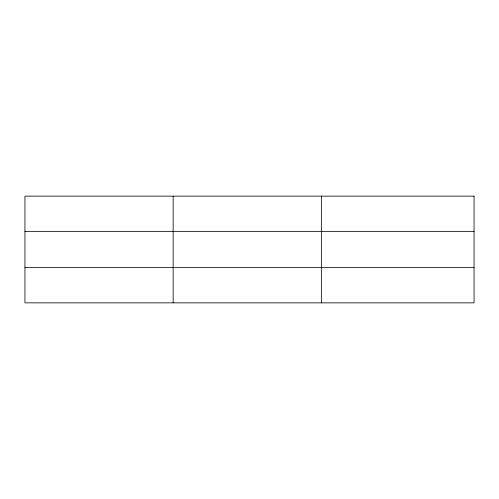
<?xml version="1.0" encoding="UTF-8"?>
<svg xmlns="http://www.w3.org/2000/svg" width="499" height="499" viewBox="0 0 499 499"><rect width="100%" height="100%" fill="white"/><g stroke="black" fill="none" stroke-linecap="round" stroke-linejoin="round"><path stroke-width="0.75" d="M173.153 196.144L173.153 302.856M321.356 196.144L321.356 302.856M24.95 231.361L474.05 231.361M24.95 267.639L474.05 267.639M474.05 196.144L474.05 302.856L24.95 302.856L24.95 196.144L474.05 196.144"/></g></svg>
